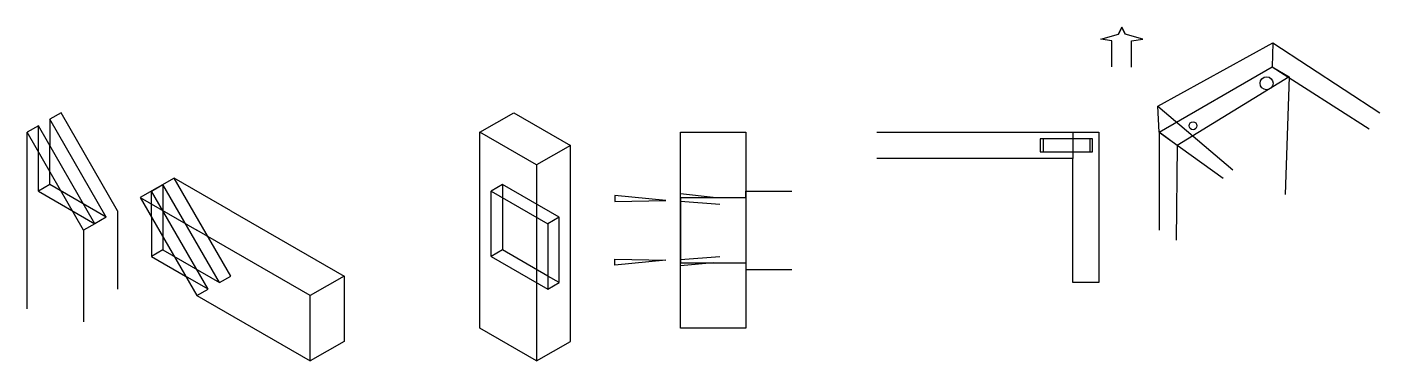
# Model space of a CAD drawing. Header units: centimetres. Extents: x 0 to 207, y -15 to 36.
import ezdxf

# ---------------------------------------------------------------- set-up
doc = ezdxf.new("R2010")
doc.units = ezdxf.units.CM
doc.layers.get('0').update_dxf_attribs({"lineweight": 25, "true_color": 0xffffff})
doc.layers.add('pero', color=2, linetype='Continuous', lineweight=25, true_color=0xffff00)
doc.layers.add('pomožne', color=214, linetype='Continuous', lineweight=25, true_color=0x800080)

msp = doc.modelspace()

# ---------------------------------------------------------------- linework, layer by layer
for p, q in [((167, 35), (167.51, 36.11)), ((167.51, 36.11), (167.01, 35)), ((168.01, 35), (167.51, 36.11)), ((167.51, 36.11), (168, 35)), ((164.28, 34.27), (167, 35)), ((166, 34), (164.28, 34.27)), ((166, 30), (166, 34)), ((170.73, 34.25), (168.01, 35)), ((168.97, 29.99), (169, 33.99)), ((169, 33.99), (170.73, 34.25)), ((173.21, 20), (190.53, 30)), ((190.53, 30), (193.12, 28.5)), ((193.12, 28.5), (175.98, 18)), ((193.12, 28.5), (192.52, 10.48)), ((5.2, 23), (3.46, 22)), ((13.86, 8), (5.2, 23)), ((69.28, 20), (74.48, 23)), ((74.48, 23), (83.14, 18)), ((1.73, 21), (0, 20)), ((10.39, 6), (1.73, 21)), ((12.12, 7), (3.46, 22)), ((3.46, 22), (3.46, 18)), ((0, -7), (0, 20)), ((8.66, 5), (0, 20)), ((77.94, 15), (69.28, 20)), ((69.28, -10), (69.28, 20)), ((100, 20), (110, 20)), ((100, -10), (100, 20)), ((110, 20), (110, -10)), ((130, 20), (160, 20)), ((160, 20), (160, 16)), ((160, 20), (164, 20)), ((164, 20), (164, -3)), ((175.98, 18), (173.21, 20)), ((173.21, 20), (173.21, 5)), ((83.14, 18), (77.94, 15)), ((83.14, -12), (83.14, 18)), ((175.98, 18), (175.8, 3.5)), ((77.94, 15), (77.94, -15)), ((160, 16), (130, 16)), ((160, -3), (160, 16)), ((22.52, 13), (17.32, 10)), ((31.18, 8), (22.52, 13)), ((19.05, 11), (20.78, 12)), ((17.32, 10), (25.98, 5)), ((17.32, 10), (25.98, -5)), ((12.12, 7), (10.39, 6)), ((13.86, 8), (13.86, -4)), ((19.05, 7), (19.05, 1)), ((31.18, 8), (48.5, -2)), ((81.41, 7), (79.67, 6)), ((81.41, -3), (81.41, 7)), ((10.39, 6), (8.66, 5)), ((8.66, 5), (8.66, -9)), ((43.3, -5), (25.98, 5)), ((79.67, 6), (79.67, -4)), ((19.05, 1), (24.25, -2)), ((48.5, -2), (43.3, -5)), ((48.5, -2), (48.5, -12)), ((81.41, -3), (79.67, -2)), ((79.67, -4), (81.41, -3)), ((164, -3), (160, -3)), ((25.98, -5), (43.3, -15)), ((43.3, -15), (43.3, -5)), ((77.94, -15), (69.28, -10)), ((110, -10), (100, -10)), ((48.5, -12), (43.3, -15)), ((77.94, -15), (83.14, -12))]:
    msp.add_line(p, q)
for centre, radius in [((189.66, 27.5), 1), ((178.4, 21), 0.603)]:
    msp.add_circle(centre, radius)
at = {"layer": 'pero'}
for p, q in [((173, 24), (190.62, 33.71)), ((190.62, 33.71), (190.53, 30)), ((190.62, 33.71), (207, 23)), ((190.53, 30), (205.35, 20.52)), ((173.21, 20), (173, 24)), ((173, 24), (184.47, 14.25)), ((162.68, 19), (155.45, 18.98)), ((155.45, 18.98), (155.45, 17)), ((162.68, 17.02), (162.68, 19)), ((173.21, 20), (183, 13)), ((155.45, 17), (162.68, 17.02)), ((110, 10), (110, 11)), ((110, 11), (117, 11)), ((97.76, 9.55), (89.94, 10.32)), ((89.94, 10.32), (89.94, 9.41)), ((89.94, 9.41), (97.76, 9.55)), ((100, 10), (110, 10)), ((100, 10), (100, 0)), ((100, 9.45), (106, 9)), ((110, 10), (110, 0)), ((89.94, -0.32), (89.94, 0.59)), ((89.94, 0.59), (97.76, 0.45)), ((97.76, 0.45), (89.94, -0.32)), ((100, 0.55), (106, 1)), ((100, 0), (110, 0)), ((110, 0), (110, -1)), ((110, -1), (117, -1))]:
    msp.add_line(p, q, dxfattribs=at)
at = {"layer": 'pomožne'}
for p, q in [((1.73, 11), (1.73, 21)), ((155, 19), (155, 17)), ((163, 19), (155, 19)), ((163, 17), (163, 19)), ((3.46, 12), (3.46, 18)), ((155, 17), (163, 17)), ((31.18, -2), (22.52, 13)), ((3.46, 12), (1.73, 11)), ((1.73, 11), (10.39, 6)), ((12.12, 7), (3.46, 12)), ((19.05, 7), (19.05, 11)), ((27.71, -4), (19.05, 11)), ((20.78, 12), (20.78, 2)), ((29.44, -3), (20.78, 12)), ((72.75, 12), (71.01, 11)), ((71.01, 1), (71.01, 11)), ((71.01, 11), (79.67, 6)), ((81.41, 7), (72.75, 12)), ((72.75, 12), (72.75, 2)), ((105, 10), (100, 10.56)), ((105, 10), (110, 10)), ((20.78, 2), (19.05, 1)), ((20.78, 2), (29.44, -3)), ((72.75, 2), (71.01, 1)), ((71.01, 1), (79.67, -4)), ((79.67, -2), (72.75, 2)), ((105, 0), (100, -0.44)), ((105, 0), (110, 0)), ((27.71, -4), (24.25, -2)), ((29.44, -3), (31.18, -2)), ((25.98, -5), (27.71, -4))]:
    msp.add_line(p, q, dxfattribs=at)

doc.saveas('drawing.dxf')
